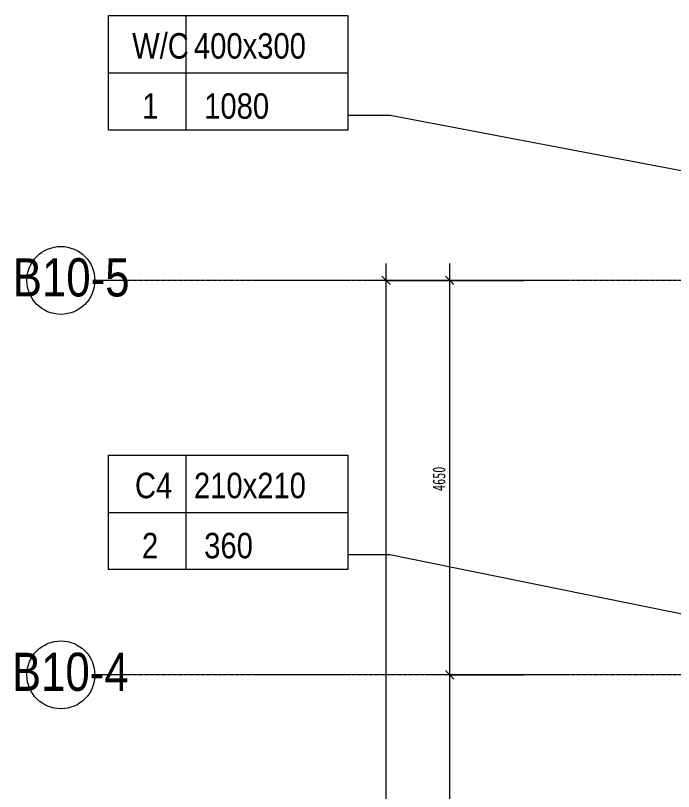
# Model space of a CAD drawing. Header units: millimetres. Extents: x 147808 to 200719, y -28592 to 8154.
# Drawn here: x 147808 to 155558, y -6025 to 3123 of the extents above; entities that cross this region are included whole.
import ezdxf

# ---------------------------------------------------------------- set-up
doc = ezdxf.new("R2010")
doc.units = ezdxf.units.MM
doc.linetypes.add('轴网线', pattern=[22.24, 12.7, -3.18, 3.18, -3.18])
for name, color, linetype, lineweight in [('0-1', 7, 'Continuous', 5), ('A-ANNO-DIMS-100', 7, 'Continuous', 5), ('M-HVAC-CDFF-IDEN', 7, 'Continuous', 5)]:
    doc.layers.add(name, color=color, linetype=linetype, lineweight=lineweight)
for name, color, linetype, lineweight, true_color in [('0-2', 7, 'Continuous', 5, 0x515151), ('A-ANNO-DIMS-1', 7, 'Continuous', 5, 0x5151ff), ('M-HVAC-CDFF-IDEN-1', 3, 'Continuous', 5, 0x00ff00), ('S-GRID-1', 7, '轴网线', 5, 0x5151ff), ('S-GRID-IDEN-1', 7, 'Continuous', 5, 0x515151), ('S-GRID-IDEN-2', 7, 'Continuous', 5, 0x5151ff)]:
    doc.layers.add(name, color=color, linetype=linetype, lineweight=lineweight, true_color=true_color)
doc.styles.add('TJ_FangSong_Narrow', font='', dxfattribs={"height": 450})
doc.styles.add('TJ_FangSong_Narrow_1', font='', dxfattribs={"height": 300})
doc.styles.add('仿宋_1', font='', dxfattribs={"width": 0.7, "height": 150})
doc.styles.get('TJ_FangSong_Narrow').set_extended_font_data('TJ_FangSong_Narrow')
doc.styles.get('TJ_FangSong_Narrow_1').set_extended_font_data('TJ_FangSong_Narrow')
doc.styles.get('仿宋_1').set_extended_font_data('FangSong')
doc.dimstyles.new('对角线_-_1_5mm_仿宋_1', dxfattribs={"dimscale": 304.8, "dimtxt": 193.128667, "dimasz": 0.328084, "dimexe": 0.82021, "dimexo": 0.0625, "dimgap": 0.065617, "dimtad": 1, "dimdec": 0, "dimdsep": 46, "dimtxsty": '仿宋_1', "dimblk1": 'OBLIQUE', "dimblk2": 'OBLIQUE', "dimsah": 1, "dimcen": 0.09, "dimdle": 0.656168, "dimazin": 0, "dimtfac": 1, "dimtdec": 4, "dimtix": 1, "dimtmove": 0, "dimatfit": 3, "dimfxl": 2.624672, "dimfxlon": 1, "dimtvp": 1, "dimtolj": 1, "dimtzin": 0, "dimarcsym": 2})

# ---------------------------------------------------------------- blocks, each defined once
blk = doc.blocks.new('DIMBLOCK12-10-001 一层空调通风平面图')
at = {"layer": 'A-ANNO-DIMS-100', "color": 173, "true_color": 0x5151ff, "transparency": 16777216}
for p, q in [((153792.1, -4650), (152671.8, -4650)), ((152921.8, -4650), (152871.8, -4600)), ((152921.8, -8700), (152921.8, -4650)), ((152921.8, -4650), (152971.8, -4700)), ((152921.8, -4650), (153792.1, -4650)), ((152921.8, -8700), (152871.8, -8650)), ((153792.1, -8700), (152671.8, -8700)), ((152921.8, -8700), (152971.8, -8750)), ((152921.8, -8700), (153792.1, -8700))]:
    blk.add_line(p, q, dxfattribs=at)
at = {"layer": 'A-ANNO-DIMS-100', "color": 0, "transparency": 16777216, "insert": (152720.4, -6832.2), "char_height": 150, "width": 377.275, "attachment_point": 1, "rotation": 90, "line_spacing_factor": 0.898273, "style": '仿宋_1'}
blk.add_mtext('4050', dxfattribs=at)
blk = doc.blocks.new('_Oblique')
at = {"color": 0, "linetype": 'ByBlock', "lineweight": -2}
blk.add_line((-0.5, -0.5), (0.5, 0.5), dxfattribs=at)
blk = doc.blocks.new('DIMBLOCK13-10-001 一层空调通风平面图')
at = {"layer": 'A-ANNO-DIMS-100', "color": 173, "true_color": 0x5151ff, "transparency": 16777216}
for p, q in [((152921.8, -4650), (152921.8, 200)), ((152921.8, 0), (152871.8, 50)), ((153792.1, 0), (152671.8, 0)), ((152921.8, 0), (152971.8, -50)), ((152921.8, 0), (153792.1, 0)), ((153792.1, -4650), (152671.8, -4650)), ((152921.8, -4650), (152871.8, -4600)), ((152921.8, -4650), (152971.8, -4700)), ((152921.8, -4650), (153792.1, -4650))]:
    blk.add_line(p, q, dxfattribs=at)
at = {"layer": 'A-ANNO-DIMS-100', "color": 0, "transparency": 16777216, "insert": (152720.4, -2482.2), "char_height": 150, "width": 377.275, "attachment_point": 1, "rotation": 90, "line_spacing_factor": 0.898273, "style": '仿宋_1'}
blk.add_mtext('4650', dxfattribs=at)
blk = doc.blocks.new('DIMBLOCK20-10-001 一层空调通风平面图')
at = {"layer": 'A-ANNO-DIMS-100', "color": 173, "true_color": 0x5151ff, "transparency": 16777216}
for p, q in [((152171.8, -20100), (152171.8, 200)), ((152171.8, 0), (152121.8, 50)), ((153548.7, 0), (151921.8, 0)), ((152171.8, 0), (152221.8, -50)), ((152171.8, 0), (153548.7, 0)), ((152171.8, -19900), (152121.8, -19850)), ((153860, -19900), (151921.8, -19900)), ((152171.8, -19900), (152221.8, -19950)), ((152171.8, -19900), (153860, -19900))]:
    blk.add_line(p, q, dxfattribs=at)
at = {"layer": 'A-ANNO-DIMS-100', "color": 0, "transparency": 16777216, "insert": (151970.3, -10146.5), "char_height": 150, "width": 471.593, "attachment_point": 1, "rotation": 90, "line_spacing_factor": 0.898273, "style": '仿宋_1'}
blk.add_mtext('19900', dxfattribs=at)
blk = doc.blocks.new('轴网 - R4_0-512320-10-001 一层空调通风平面图')
at = {"layer": 'S-GRID-IDEN-2'}
blk.add_circle((0, 0), 4, dxfattribs=at)
blk = doc.blocks.new('TJ_风口标注-样式二3mm - 标准-2636378-10-001 一层空调通风平面图')
at = {"layer": 'M-HVAC-CDFF-IDEN'}
for p, q in [((-5.404, -9.214), (-5.404, 4.286)), ((-5.404, 4.286), (22.783, 4.286)), ((22.783, 4.286), (22.783, -9.214)), ((22.783, -9.214), (-5.404, -9.214))]:
    blk.add_line(p, q, dxfattribs=at)
at = {"layer": 'M-HVAC-CDFF-IDEN-1'}
for p, q in [((3.727, -9.214), (3.727, 4.286)), ((-5.404, -2.464), (22.783, -2.464))]:
    blk.add_line(p, q, dxfattribs=at)
blk = doc.blocks.new('YXQH_AR_B9-20_rvt-1-10-001 一层空调通风平面图')
at = {"layer": 'S-GRID-1'}
for p, q in [((198349.8, 0), (148741.6, 0)), ((198349.8, -4650), (148741.6, -4650))]:
    blk.add_line(p, q, dxfattribs=at)
at = {"layer": '0-2', "xscale": 99.99999999999993, "yscale": 99.99999999999993, "zscale": 99.99999999999993, "rotation": 89.99999999999984}
for p in [(148341.6, 0), (148341.6, -4650)]:
    blk.add_blockref('轴网 - R4_0-512320-10-001 一层空调通风平面图', p, dxfattribs=at)
at = {"layer": 'S-GRID-IDEN-1', "char_height": 450, "attachment_point": 1, "style": 'TJ_FangSong_Narrow'}
for s, insert, width in [('B10-5', (147775.2, 260.6), 1362.869), ('B10-4', (147765.2, -4389.4), 1386.919)]:
    blk.add_mtext(s, dxfattribs=dict(at, insert=insert, width=width))
at = {"layer": 'A-ANNO-DIMS-1'}
for base, p1, p2, override, picture, middle in [((152171.8, 0), (153860, -19900), (153548.7, 0), {"dimpost": '<>', "dimfxl": 19902.434134}, 'DIMBLOCK20-10-001 一层空调通风平面图', (152075.9, -9950)), ((152921.8, 0), (153792.1, -4650), (153792.1, 0), {"dimpost": '<>', "dimfxl": 4650}, 'DIMBLOCK13-10-001 一层空调通风平面图', (152825.9, -2325)), ((152921.8, -4650), (153792.1, -8700), (153792.1, -4650), {"dimpost": '<>', "dimfxl": 4050}, 'DIMBLOCK12-10-001 一层空调通风平面图', (152825.9, -6675))]:
    dim = blk.add_linear_dim(base=base, p1=p1, p2=p2, angle=90, dimstyle='对角线_-_1_5mm_仿宋_1', override=override, dxfattribs=at)
    dim.commit()
    dim.dimension.update_dxf_attribs({"geometry": picture, "text_midpoint": middle})

msp = doc.modelspace()

# ---------------------------------------------------------------- linework, layer by layer
at = {"layer": 'M-HVAC-CDFF-IDEN'}
for p, q in [((152222.5, 1945.8), (151723.3, 1945.8)), ((161240.9, 227.7), (152222.5, 1945.8)), ((152218.7, -3236.5), (151723.3, -3236.5)), ((158587.7, -4530), (152218.7, -3236.5))]:
    msp.add_line(p, q, dxfattribs=at)

# ---------------------------------------------------------------- block references
at = {"layer": '0-1'}
msp.add_blockref('YXQH_AR_B9-20_rvt-1-10-001 一层空调通风平面图', (0, 0), dxfattribs=at)
at = {"layer": 'M-HVAC-CDFF-IDEN', "xscale": 99.99999999999993, "yscale": 99.99999999999993, "zscale": 99.99999999999993}
for p in [(149445, 2694.2), (149445, -2488.1)]:
    msp.add_blockref('TJ_风口标注-样式二3mm - 标准-2636378-10-001 一层空调通风平面图', p, dxfattribs=at)

# ---------------------------------------------------------------- texts
at = {"layer": 'M-HVAC-CDFF-IDEN-1', "char_height": 300, "attachment_point": 1, "style": 'TJ_FangSong_Narrow_1'}
for s, insert, width in [('W/C', (149181.4, 2914.8), 456.962), ('400x300', (149909.7, 2914.8), 1258.649), ('\\fTJ_FangSong_Narrow|b0|i0|c134|p2|;1', (149300.4, 2206.2), 168.354), ('1080', (150030.3, 2206.2), 713.502), ('C4', (149214.4, -2267.5), 376.793), ('210x210', (149909.7, -2267.5), 1218.565), ('\\fTJ_FangSong_Narrow|b0|i0|c134|p2|;2', (149297.4, -2976.1), 176.371), ('360', (150030.3, -2976.1), 537.131)]:
    msp.add_mtext(s, dxfattribs=dict(at, insert=insert, width=width))

doc.saveas('drawing.dxf')
